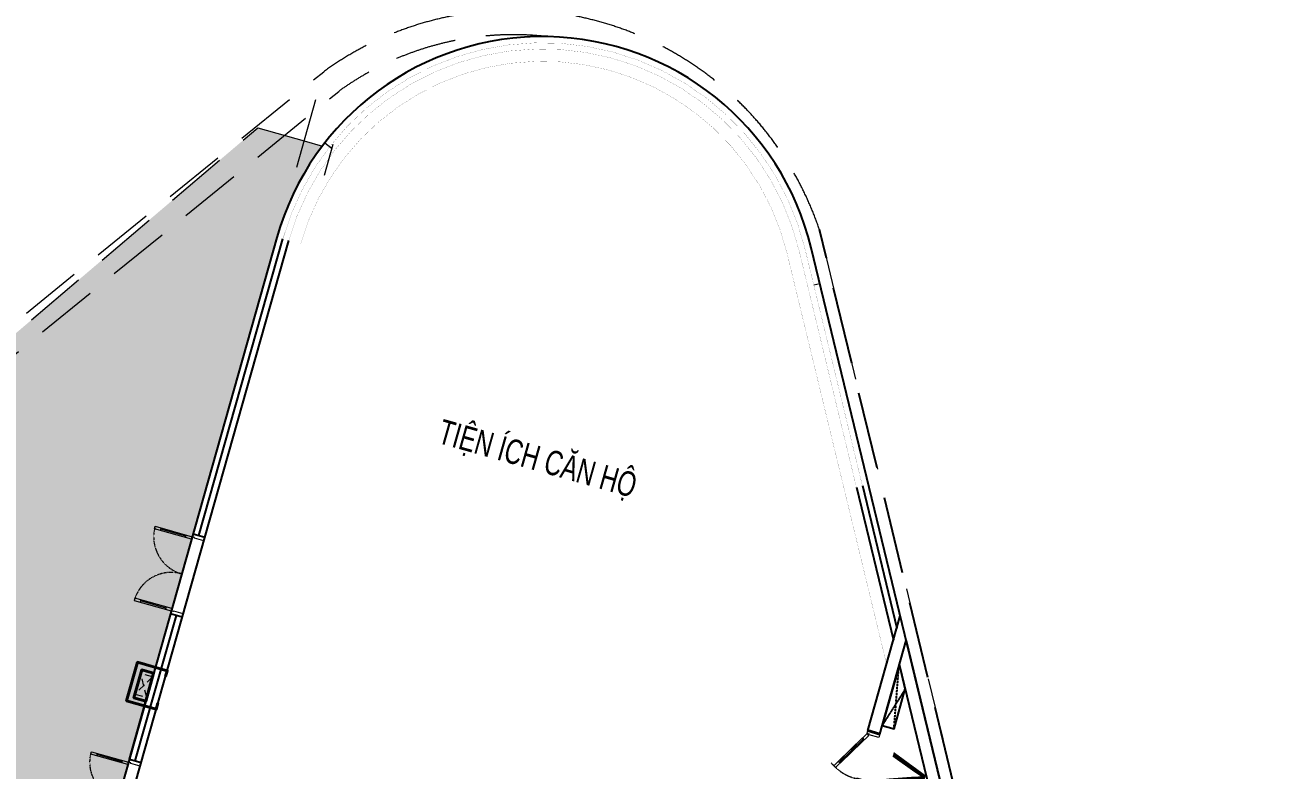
# Model space of a CAD drawing. Header units: millimetres. Extents: x -361611864 to 361244677, y -284134798 to 284403648.
# Drawn here: x -29870 to -9769, y 185841 to 197935 of the extents above; entities that cross this region are included whole.
import ezdxf
from ezdxf.xclip import XClip

# ---------------------------------------------------------------- set-up
doc = ezdxf.new("R2010")
doc.units = ezdxf.units.MM
doc.header["$MEASUREMENT"] = 0
doc.header["$XCLIPFRAME"] = 0
for name, pattern in [('DASH', [0.35, 0.25, -0.1]), ('DASHED2', [0.375, 0.25, -0.125]), ('HIDDEN', [0.375, 0.25, -0.125]), ('HIDDEN2', [0.1875, 0.125, -0.0625]), ('Xref_ST_MBDV Cot vach 30.7.2022$0$HIDDEN', [0.375, 0.25, -0.125])]:
    doc.linetypes.add(name, pattern=pattern)
for name, color, linetype in [('A-ANNO-ROOM', 50, 'Continuous'), ('A-CORE-OTLN', 160, 'Continuous'), ('IDEA - dim', 251, 'Continuous'), ('KT-Net manh', 139, 'Continuous'), ('KT-Tuong', 1, 'Continuous'), ('Xref_NT1+NT2 Cot vach HIGH$0$ccu12-Thay', 7, 'Continuous'), ('Xref_NT1+NT2 Cot vach HIGH$0$KT-Text', 7, 'Continuous'), ('Xref_NT1+NT2_MBDV Cot vach_220729$0$ccu12-Thay', 7, 'Continuous'), ('Xref_ST_MBDV Cot vach 30.7.2022$0$KT-Khuat', 9, 'Xref_ST_MBDV Cot vach 30.7.2022$0$HIDDEN'), ('Xref_ST_MBDV Cot vach 30.7.2022$0$KT-Thay', 7, 'Continuous')]:
    doc.layers.add(name, color=color, linetype=linetype)
doc.layers.add('A-COLUMN UPDATE', color=7, linetype='Continuous', true_color=0xff1f1f)
for name, color, linetype, lineweight in [('CUA', 37, 'Continuous', 13), ('D-building block', 8, 'Continuous', 13), ('KT-Kich thuoc', 159, 'Continuous', 18), ('KT-lomo nuoc', 3, 'HIDDEN', 5), ('KT-Net cat', 1, 'Continuous', 40)]:
    doc.layers.add(name, color=color, linetype=linetype, lineweight=lineweight)
doc.styles.add('220126_HDN_HBA typical plan$0$211210_HDN_HBA_TYPICAL PLAN CORE OPT 1$0$HBA-Text', font='GOTHIC.TTF')
doc.styles.add('Xref_NT1+NT2 Cot vach HIGH$0$Arial', font='arial.ttf', dxfattribs={"width": 0.7})

# ---------------------------------------------------------------- blocks, each defined once
blk = doc.blocks.new('*U194')
blk.add_line((-146.6025403784438, 32.67949192431114), (-622.9165150755389, 307.6794934344596))
for points in [[(-50, 0), (-699.5190554539831, 375.0000015101483), (-719.5190554539831, 340.3589853587708), (-70, -34.64101615137768)], [(-136.6025403784438, 49.99999999999999), (-156.6025403784438, 15.35898384862256), (-632.9165150755389, 290.3589853587708), (-612.9165150755389, 325.0000015101483)], [(-850.0000030202966, -200.0072450185651), (-790.0000030202966, -200.007245018565), (-790.0000030202966, -39.99999999999989), (-800.0000030202966, -39.99999999999989), (-800.0000030202966, 1.023181543615018e-13), (-850.0000030202966, 1.307398637919058e-13)], [(0, -200.0072450185651), (-60, -200.0072450185651), (-60, -40), (-50, -40), (-50, 0), (0, 0)]]:
    blk.add_lwpolyline(points, close=True)
at = {"linetype": 'HIDDEN'}
blk.add_arc((-50, 0), 750.0000030202966, 144.950468926476, 180, dxfattribs=at)
blk = doc.blocks.new('A$C300D0CFC')
at = {"layer": 'A-CORE-OTLN'}
for p, q in [((-2533.693510469195, -17034.2982864806, 0.0309558238546135), (737.7726845665602, -30544.65118141769, -0.03078749935719767)), ((-2646.258608667704, -17419.25258613119, 0.02941166167128663), (339.9089428411971, -29751.39206705126, -0.02694713811616558))]:
    blk.add_line(p, q, dxfattribs=at)
at = {"layer": 'KT-Net cat'}
blk.add_line((-3155.338684984454, -18498.62598810825, 0.02967626518616383), (-2962.864270500955, -18552.9996776394, 0.02968171915945986), dxfattribs=at)
at = {"layer": 'KT-Tuong'}
for p, q in [((-3155.407161117124, -18498.61008240774), (-2629.653668730549, -16638.00589934486)), ((-2962.943401076016, -18552.99483275958), (-2533.744078117132, -17034.08898195851)), ((-2962.868854089262, -18553.01589760452, 0.02967302308694169), (-3155.407161117124, -18498.61008240771))]:
    blk.add_line(p, q, dxfattribs=at)
at = {"layer": 'Xref_ST_MBDV Cot vach 30.7.2022$0$KT-Khuat', "linetype": 'Xref_ST_MBDV Cot vach 30.7.2022$0$HIDDEN', "ltscale": 5}
for p, q in [((-2730.763022799598, -18467.15163504967, 0.02999920701625106), (-2651.293358848372, -17450.44745125668, 0.02999920701624966)), ((-2548.602879117097, -17822.54679422764, 0.0309558238546135), (-2923.234163751971, -18412.76109697047, 0.0309558238546135))]:
    blk.add_line(p, q, dxfattribs=at)
at = {"layer": 'Xref_ST_MBDV Cot vach 30.7.2022$0$KT-Thay', "elevation": 0.0309558238546135}
blk.add_lwpolyline([(-2923.234163751971, -18412.76109697047), (-2730.763022799598, -18467.15163504967), (-2548.602879117097, -17822.54679422764), (-2644.513996882364, -17426.45740485139)], close=True, dxfattribs=at)
at = {"layer": 'CUA', "extrusion": (3.654290467675971e-08, 6.970608144905129e-08, 0.999999999999997), "rotation": 74.22027725054747}
blk.add_blockref('*U194', (-3155.33868498542, -18498.62598810879, 0.02827149321555303), dxfattribs=at)
at = {"layer": 'A-ANNO-ROOM', "extrusion": (1.041213202062627e-06, -2.941756091929255e-07, 0.9999999999994147), "insert": (-2936.388604471489, -19572.21549191515, 0.0006533764343584187), "char_height": 599.9999999999994, "attachment_point": 2, "text_direction": (0.2688703362725584, 0.9631763817041412, 3.39165507805013e-09), "style": '220126_HDN_HBA typical plan$0$211210_HDN_HBA_TYPICAL PLAN CORE OPT 1$0$HBA-Text'}
blk.add_mtext_dynamic_manual_height_columns('{\\C2;ELV}', width=2474.582894608894, gutter_width=6.249999999999996, heights=[0], dxfattribs=at)
blk = doc.blocks.new('l5 boundary')
at = {"layer": 'A-COLUMN UPDATE', "linetype": 'DASH', "ltscale": 5000}
blk.add_line((12724495.62261293, 1148611.915124283, 1.348182587157589e-08), (12719028.22519798, 1171190.925290897, -3.120040850310619e-07), dxfattribs=at)
at = {"layer": 'D-building block', "linetype": 'DASHED2', "ltscale": 4000, "elevation": 3.807828033907247e-10}
for points in [[(12675287.71280097, 1141794.510338694), (12681281.78556902, 1136844.37996809, 0.5644825679610956), (12689365.97679083, 1139284.670358468), (12695085.27946376, 1159688.036539919, -0.1237807818447552), (12696854.44965481, 1162267.145113502), (12710989.16201979, 1173749.070320576, -0.5060665347596186), (12719028.22519798, 1171190.925290897), (12724495.62261417, 1148611.915119163), (12726466.3568022, 1140043.184005841, -0.1334181393599056), (12726322.7746806, 1137820.818759149), (12715910.51444049, 1101099.324726774), (12715910.51444049, 1101099.324726774, -0.2736962313242766), (12693867.25976903, 1095014.692405798), (12693867.25976903, 1095014.692405798), (12693867.25976903, 1095014.692405798), (12693867.25976903, 1095014.692405797, -0.1569564258839065), (12687715.6909928, 1098213.837577761, 0.410792762844288), (12661339.32005766, 1099105.521512134)], [(12684239.30116748, 1135183.807003464, 0.3608995945188856), (12689752.37255119, 1139181.135493251), (12695465.95350077, 1159564.089672847, -0.1227615407612605), (12697113.12713771, 1161961.931210021), (12711232.92293651, 1173431.739375529, -0.1871820226593313), (12714615.84573154, 1174319.553756543)]]:
    blk.add_lwpolyline(points, format="xyb", dxfattribs=at)
blk = doc.blocks.new('*U293')
for p, q in [((-1260.001202403237, -99.99999999999964), (-1300.001202403237, -99.99999999999967)), ((-1280.001202403237, -99.99999999999962), (-1280.001202403237, -525.0006012016179)), ((-90.00000000000003, -99.99999999999997), (-50.00000000000003, -99.99999999999997)), ((-70.00000000000003, -99.99999999999997), (-70.00000000000031, -525.0006012016182)), ((-1260.001202403237, -525.0006012016179), (-1300.001202403237, -525.0006012016178)), ((-90.00000000000031, -525.0006012016182), (-50.00000000000032, -525.0006012016182))]:
    blk.add_line(p, q)
for points in [[(-1350.001202403237, 199.7634555705718), (-1290.001202403237, 199.7634555705717), (-1290.001202403237, 40.00000000000036), (-1300.001202403237, 40.00000000000036), (-1300.001202403237, 3.552716680193513e-13), (-1350.001202403237, 3.552716680193513e-13)], [(-1300.001202403237, 3.552716680193513e-13), (-1260.001202403237, 3.836933774497553e-13), (-1260.001202403237, -625.000601201618), (-1300.001202403237, -625.000601201618)], [(-50, 0), (-90, 2.842170943040401e-14), (-90.00000000000034, -625.0006012016183), (-50.00000000000012, -625.0006012016183)], [(5.315714621533409e-14, 199.7634555705714), (-59.99999999999994, 199.7634555705714), (-59.99999999999999, 40.00000000000001), (-49.99999999999999, 40.00000000000001), (-50, 0), (0, 0)]]:
    blk.add_lwpolyline(points, close=True)
at = {"linetype": 'HIDDEN2'}
for centre, radius, start, end in [((-1300.001202404246, 1.091597576537173e-09), 625.0006012028562, 270.0000392677515, 0), ((-49.99999999983451, 2.645251333881227e-10), 625.0006012020355, 180, 269.9999607322485)]:
    blk.add_arc(centre, radius, start, end, dxfattribs=at)
blk = doc.blocks.new('*U292')
for p, q in [((-1260.001202403237, -99.99999999999964), (-1300.001202403237, -99.99999999999967)), ((-1280.001202403237, -99.99999999999962), (-1280.001202403237, -525.0006012016179)), ((-90.00000000000003, -99.99999999999997), (-50.00000000000003, -99.99999999999997)), ((-70.00000000000003, -99.99999999999997), (-70.00000000000031, -525.0006012016182)), ((-1260.001202403237, -525.0006012016179), (-1300.001202403237, -525.0006012016178)), ((-90.00000000000031, -525.0006012016182), (-50.00000000000032, -525.0006012016182))]:
    blk.add_line(p, q)
for points in [[(-1350.001202403237, 199.7631419678488), (-1290.001202403237, 199.7631419678487), (-1290.001202403237, 40.00000000000036), (-1300.001202403237, 40.00000000000036), (-1300.001202403237, 3.552716680193513e-13), (-1350.001202403237, 3.552716680193513e-13)], [(-1300.001202403237, 3.552716680193513e-13), (-1260.001202403237, 3.836933774497553e-13), (-1260.001202403237, -625.000601201618), (-1300.001202403237, -625.000601201618)], [(-50, 0), (-90, 2.842170943040401e-14), (-90.00000000000034, -625.0006012016183), (-50.00000000000012, -625.0006012016183)], [(5.315706276550712e-14, 199.7631419678484), (-59.99999999999994, 199.7631419678484), (-59.99999999999999, 40.00000000000001), (-49.99999999999999, 40.00000000000001), (-50, 0), (0, 0)]]:
    blk.add_lwpolyline(points, close=True)
at = {"linetype": 'HIDDEN2'}
for centre, radius, start, end in [((-1300.001202404246, 1.091597576537173e-09), 625.0006012028562, 270.0000392677515, 0), ((-49.99999999983451, 2.645251333881227e-10), 625.0006012020355, 180, 269.9999607322485)]:
    blk.add_arc(centre, radius, start, end, dxfattribs=at)
blk = doc.blocks.new('*U301')
at = {"layer": 'KT-lomo nuoc', "ltscale": 500}
for p, q in [((-335.8533983258527, 222.9312664011882), (0, -0.009297052340116352)), ((-178.7075407678832, -89.80692994260805), (-157.1458575579694, 312.7288992914555))]:
    blk.add_line(p, q, dxfattribs=at)
blk.add_lwpolyline([(-178.7075407678832, -89.80692994260805), (-335.8533983258527, 222.9312664011882), (-157.1458575579694, 312.7288992914555), (0, -0.009297052340116352)], close=True, dxfattribs=at)
blk = doc.blocks.new('CTN TB 33-35')
at = {"layer": 'KT-Net cat', "elevation": 4.124742557018034e-09}
for points in [[(-21013.26954178879, -3388.680391252099), (-20986.32564618277, -3293.327935056586), (-21467.10540905148, -3156.116551388259), (-21643.98403255255, -3781.986279302771), (-21162.83267121278, -3917.973473913269), (-21135.63526277183, -3821.723788080912)], [(-21333.59057374622, -3786.509692745603), (-21205.84811636014, -3334.733237069711), (-21398.11326699717, -3279.702300586592), (-21525.97783877681, -3732.134783887828), (-21333.5165372861, -3786.530621342448)]]:
    blk.add_lwpolyline(points, dxfattribs=at)
at = {"layer": 'KT-lomo nuoc', "linetype": 'HIDDEN', "xscale": -0.9999999999999997, "rotation": 10.8976534755902}
blk.add_blockref('*U301', (-21509.66199099283, -3674.387888292578, -4.87265307889438e-08), dxfattribs=at)

msp = doc.modelspace()

# ---------------------------------------------------------------- hatches: boundary and pattern name
at = {"layer": 'KT-Kich thuoc', "true_color": 0x20af0d}
h = msp.add_hatch(dxfattribs=at)
h.set_pattern_fill('CROSS', color=84, scale=1000)
h.set_pattern_definition([(0, (0, 0), (250, 250), [125, -375]), (90, (62.5, -62.5), (-250, 250), [125, -375])])
edge = h.paths.add_edge_path()
edge.add_line((-27841.71013185713, 187198.4386692968), (-25783.25847165851, 194482.118925906))
edge.add_arc((-21472.11548767757, 193263.740424917), 4480.000000000018, 142.8685543266618, 164.2190989361668, ccw=False)
edge.add_line((-25043.80780658876, 195968.0728710173), (-25339.73391340306, 196051.6931539736))
edge.add_line((-25339.73391340306, 196051.6931539736), (-26090.85659081727, 196263.9390132403))
edge.add_line((-26090.85659081727, 196263.9390132403), (-38906.70411293657, 185379.7733217537))
edge.add_arc((-36226.1390875362, 181786.3988827993), 4483.053503353503, 126.7219930222147, 164.4579539496586)
edge.add_line((-40545.26562861755, 182987.6127005921), (-46258.28762768471, 162606.6525528931))
edge.add_arc((-51423.16793500824, 163929.5506503303), 5331.608384454104, 337.80778221801756, 345.633493196587, ccw=False)
edge.add_line((-46486.51498765015, 161915.7220472654), (-35837.61479313328, 158906.6463796136))
edge.add_line((-35837.61479313328, 158906.6463796136), (-35728.70518654591, 159292.0695656238))
edge.add_line((-35728.70518654591, 159292.0695656238), (-30995.80530198436, 176035.2632194264))
edge.add_line((-30995.80530198436, 176035.2632194264), (-30995.70865344262, 176035.6052841294))
edge.add_line((-30995.70865344262, 176035.6052841294), (-30996.39979918726, 176035.8006098514))
edge.add_line((-30996.39979918726, 176035.8006098514), (-27841.71013185713, 187198.4386692968))
edge = h.paths.add_edge_path(flags=17)
edge.add_line((-35897.23389000824, 158923.4930370577), (-46486.51498765015, 161915.7220472654))
edge.add_arc((-51423.16793500828, 163929.5506503309), 5331.608384454389, 266.2099725567908, 337.807782218011, ccw=False)
edge.add_line((-51775.58846541011, 158609.6025551954), (-45981.20057361183, 153824.7217199504))
edge.add_arc((-50130.63196225634, 148898.5878013517), 6440.852135629018, -19.686780200342184, 49.89155256608211, ccw=False)
edge.add_line((-44066.25860006275, 146728.8062554458), (-39617.55603148561, 145530.4714576124))
edge.add_line((-39617.55603148561, 145530.4714576124), (-35897.23389000824, 158923.4930370577))
edge = h.paths.add_edge_path()
edge.add_line((-11676.18871888716, 172694.7616430652), (-25135.42639159501, 125063.4776340275))
edge.add_arc((-29150.20283791109, 125739.4319521901), 4071.282863439608, 275.8622490980104, 350.4429365882365, ccw=False)
edge.add_line((-28734.37370229396, 121689.4405590994), (-41042.91920732247, 120522.5911615308))
edge.add_arc((-41412.07341863842, 124515.3650706628), 4009.802778339249, 170.5037172885795, 275.28229736391353, ccw=False)
edge.add_line((-45366.92709300912, 125176.9168339389), (-42950.88651884146, 133727.1191171391))
edge.add_line((-42950.88651884146, 133727.1191171391), (-46691.10785152774, 134783.9985910118))
edge.add_line((-46691.10785152774, 134783.9985910118), (-50171.72755566213, 130569.3422789823))
edge.add_arc((-52177.2800687591, 132225.6020264204), 2601.045411709193, 230.4488267483124, 320.4488407911079, ccw=False)
edge.add_line((-53833.54030774412, 130220.0499192612), (-62009.37006766518, 136971.9571397159))
edge.add_line((-62009.37006766518, 136971.9571397159), (-62570.95827074128, 136918.4659223755))
edge.add_line((-62570.95827074128, 136918.4659223755), (-72783.81352349985, 124547.2278850183))
edge.add_arc((-61935.74537502733, 108739.9153915205), 19171.63818824557, 43.41236640248752, 124.46060069988229, ccw=False)
edge.add_arc((-40250.62654649861, 129594.6394564609), 10916.07653138368, 224.7060134176052, 242.5853658146172)
edge.add_arc((-36103.8964652721, 141714.5103115688), 23660.47583860573, 247.1895496338896, 269.6104141966199)
edge.add_arc((-36264.77593209171, 140107.0460244096), 22052.46459494872, 270.0000000000035, 292.157632464481)
edge.add_arc((-36264.77593209782, 140107.0460244027), 22052.46459494458, 292.1576324645025, 315.7855175405214)
edge.add_line((-20459.0167306494, 124728.8416176095), (-10071.22780668549, 161364.0313059642))
edge.add_arc((-13707.75924463442, 162619.8030490486), 3847.2488312975, 340.9491165165019, 371.4286955664679)
edge.add_arc((-136641.3481752082, 144535.257764711), 128098.5899087839, 8.460518137906117, 12.69886068744781)

# ---------------------------------------------------------------- linework, layer by layer
at = {"layer": 'D-building block'}
for p, q in [((-26090.85659081402, 196263.9390133835, -0.006133955944187633), (-25339.7339133998, 196051.6931541168)), ((-25339.7339133998, 196051.6931541168), (-25043.72797277576, 195968.0503124014))]:
    msp.add_line(p, q, dxfattribs=at)
at = {"layer": 'D-building block', "linetype": 'DASHED2', "ltscale": 4000, "elevation": -0.006133955944187633}
msp.add_lwpolyline([(-51775.58846540708, 158609.6025553386, 0.3611242466982607), (-46258.28762768145, 162606.6525530363), (-40540.3339533392, 183005.2062400671, -0.1651116012448033), (-38906.70411293331, 185379.7733218968), (-26090.85659081402, 196263.9390133835)], format="xyb", dxfattribs=at)
at = {"layer": 'IDEA - dim'}
for p, q in [((-33222.04935558509, 167421.2535845723), (-25588.18190848027, 194436.9428984441)), ((-27044.9950092958, 189649.1394930442), (-25684.41378213896, 194464.1352961342)), ((-16383.42869918901, 190434.8855245578), (-15782.11287402696, 187951.5986693926)), ((-16286.2374807825, 190458.4199050395), (-15726.70275228558, 188147.6787301995)), ((-27140.99941936151, 189676.2676029007, -1.287548395632751e-05), (-26948.76313220765, 189621.9471074906, -0.0107352403803514)), ((-28078.30647633936, 185992.3270383432), (-27412.0916982309, 188350.0116047046)), ((-27315.86082854175, 188322.81565616, -0.01073523121066237), (-27508.55901985176, 188377.2743772797)), ((-28174.53835342748, 186019.5194238967), (-27902.61434863345, 186981.8382591924)), ((-28174.5383534275, 186019.5194238967, -1.623713751056364e-07), (-27982.07460653318, 185965.1346548473, -0.01073521429149777))]:
    msp.add_line(p, q, dxfattribs=at)
at = {"layer": 'IDEA - dim', "const_width": 2, "elevation": -2.232290454219472e-10}
for points in [[(-16534.52671575933, 191908.685306036), (-17117.95017741286, 194318.0810889073, 0.7715449943832078), (-25783.2597460059, 194482.1193443168)], [(-15726.75264318762, 188147.866261773), (-17215.14139581937, 194294.5467084257, 0.771544994383211), (-25687.02887582779, 194454.923395634, 0.771544994383211)], [(-15782.16114593018, 187951.7795148984), (-17312.33261422589, 194271.012327944, 0.771544994383209), (-25590.79800564965, 194427.7274469512, 0.771544994383209)]]:
    msp.add_lwpolyline(points, format="xyb", dxfattribs=at)
at = {"layer": 'KT-Kich thuoc'}
for p, q in [((-25460.68063700228, 195623.6714854222), (-25149.4619961633, 196725.0516469768)), ((-25008.39081468672, 195495.8672733254), (-24867.10574840783, 195995.8648592796)), ((-24887.44409108424, 195923.8889420201), (-25006.5115575174, 196016.6287460311)), ((-17075.12817734369, 193716.3511404956), (-16977.94149578601, 193739.8844224014))]:
    msp.add_line(p, q, dxfattribs=at)
at = {"layer": 'KT-Net manh', "linetype": 'Continuous', "ltscale": 0.1, "const_width": 2, "elevation": -2.232290454219472e-10}
msp.add_lwpolyline([(-15892.97815141539, 187559.6060211488), (-17506.71505103892, 194223.9435669806, 0.7715449943832036), (-25398.33626529333, 194373.3355495856, 0.7715449943832036)], format="xyb", dxfattribs=at)
at = {"layer": 'Xref_NT1+NT2 Cot vach HIGH$0$ccu12-Thay', "elevation": 2.132616914724562e-10}
msp.add_lwpolyline([(-25270.84593982605, 124584.237525508), (-12203.34751845227, 170829.1810608793, 0.02468762443620558), (-11911.27354371088, 172105.610465635, 0.08689377473881693), (-11909.49443600239, 172832.4551500514), (-12399.85337322677, 174833.5034811127), (-17117.9489031125, 194318.0806708471, 0.7715449943642202), (-25783.25847165525, 194482.1189260487), (-39617.55603148235, 145530.4714577556)], format="xyb", dxfattribs=at)
at = {"layer": 'Xref_NT1+NT2_MBDV Cot vach_220729$0$ccu12-Thay', "elevation": -2.232290454219472e-10}
msp.add_lwpolyline([(-25270.84721417679, 124584.2379437758), (-12203.34879280301, 170829.1814791471, 0.02468762443620558), (-11911.27481806162, 172105.6108839027, 0.08689377473881693), (-11909.49571035313, 172832.4555683192), (-12399.85464757751, 174833.5038993804), (-17117.95017746324, 194318.0810891149, 0.7715449943642202), (-25783.25974600599, 194482.1193443165), (-39617.55730583309, 145530.4718760233)], format="xyb", dxfattribs=at)

# ---------------------------------------------------------------- block references
msp.add_blockref('CTN TB 33-35', (-6574.526673002805, 190749.1804545453))
at = {"layer": 'A-COLUMN UPDATE'}
ref = msp.add_blockref('l5 boundary', (-12736012.16478175, -976576.4545715629, -2.86350596691222e-08), dxfattribs=at)
XClip(ref).set_block_clipping_path([(12616573.66478175, 1074046.9545715628), (12772258.66478175, 1180100.4545715628)])
at = {"layer": 'CUA', "extrusion": (5.165271172550312e-05, -1.459558406867242e-05, 0.9999999985594833), "rotation": 254.2212204308315}
msp.add_blockref('*U293', (-27508.09691460002, 188377.136064312, -4.170355004064408), dxfattribs=at)
at = {"layer": 'CUA', "extrusion": (5.165271171678253e-05, -1.459558409953398e-05, 0.9999999985594833), "xscale": -1, "rotation": 254.2212203965982}
msp.add_blockref('*U292', (-28174.31038829993, 186019.4549771391, -4.17035500959885), dxfattribs=at)
at = {"layer": 'Xref_NT1+NT2 Cot vach HIGH$0$KT-Text'}
msp.add_blockref('A$C300D0CFC', (-13041.69038092348, 204981.9592292955), dxfattribs=at)

# ---------------------------------------------------------------- texts
at = {"layer": 'Xref_NT1+NT2 Cot vach HIGH$0$KT-Text', "insert": (-21496.22068955332, 191092.9553094903, 0.0009230152210938983), "char_height": 400, "width": 4371.406474579639, "attachment_point": 2, "rotation": 344.22122041618127, "style": 'Xref_NT1+NT2 Cot vach HIGH$0$Arial'}
msp.add_mtext('TIỆN ÍCH CĂN HỘ', dxfattribs=at)

doc.saveas('drawing.dxf')
